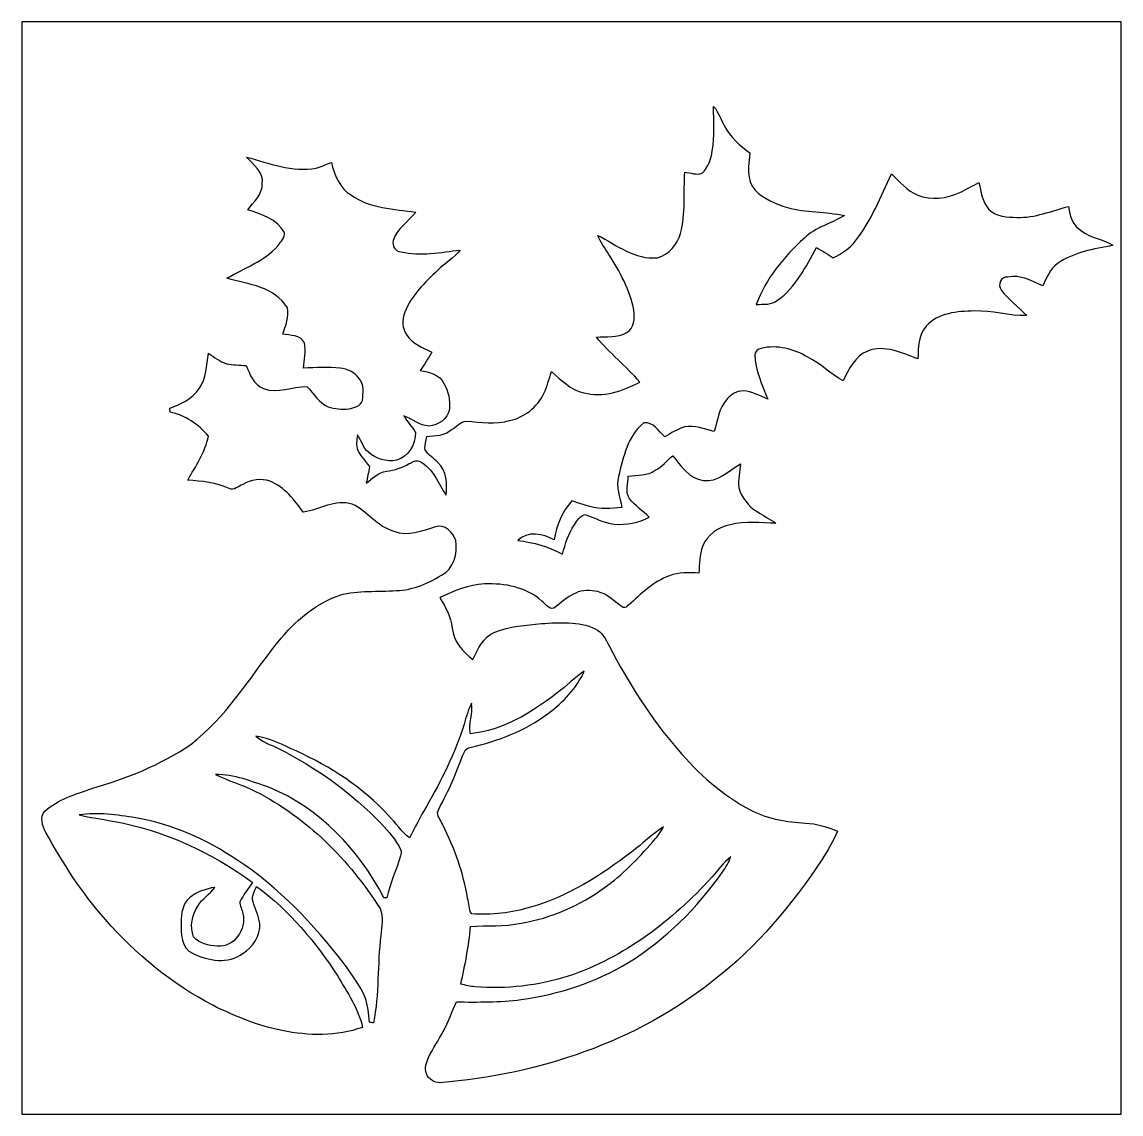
# Model space of a CAD drawing. Header units: centimetres. Extents: x -16.8 to 16.8, y -16.7 to 16.7.
import ezdxf

# ---------------------------------------------------------------- set-up
doc = ezdxf.new("R2010")
doc.units = ezdxf.units.CM
doc.header["$MEASUREMENT"] = 0
doc.layers.add('Layer 1', color=7, linetype='Continuous')

msp = doc.modelspace()

# ---------------------------------------------------------------- linework, layer by layer
at = {"layer": 'Layer 1', "color": 7}
for points, knots in [([(-16.77458, 16.66875), (-16.77458, 16.66875), (16.77458, 16.66875), (16.77458, 16.66875), (16.77458, 16.66875), (16.77458, 16.66875), (16.77458, -16.66875), (16.77458, -16.66875), (16.77458, -16.66875), (16.77458, -16.66875), (-16.77458, -16.66875), (-16.77458, -16.66875), (-16.77458, -16.66875), (-16.77458, -16.66875), (-16.77458, 16.66875), (-16.77458, 16.66875), (-16.77458, 16.66875), (-16.77458, 16.66875), (-16.77458, 16.66875), (-16.77458, 16.66875)], [0, 0, 0, 0, 0.16666667, 0.16666667, 0.16666667, 0.16666667, 0.33333333, 0.33333333, 0.33333333, 0.33333333, 0.5, 0.5, 0.5, 0.5, 0.66666667, 0.66666667, 0.66666667, 0.66666667, 1, 1, 1, 1]), ([(4.33881, 14.08994), (4.32964, 13.6398), (4.37974, 13.18472), (4.29789, 12.73881), (4.29789, 12.73881), (4.26297, 12.49045), (4.17759, 12.23539), (3.9938, 12.05689), (3.9938, 12.05689), (3.82588, 11.97892), (3.63149, 12.07206), (3.45687, 12.08476), (3.45687, 12.08476), (3.41842, 11.46246), (3.48932, 10.82604), (3.33093, 10.21574), (3.33093, 10.21574), (3.23039, 9.87884), (2.98097, 9.55957), (2.62749, 9.47349), (2.62749, 9.47349), (1.94098, 9.39729), (1.3776, 9.85591), (0.80821, 10.15436), (0.80821, 10.15436), (0.87912, 9.94057), (1.02517, 9.76489), (1.14088, 9.57439), (1.14088, 9.57439), (1.47814, 9.0491), (1.78012, 8.48713), (1.90712, 7.87047), (1.90712, 7.87047), (1.93428, 7.63482), (1.92088, 7.30497), (1.67358, 7.18256), (1.67358, 7.18256), (1.40194, 7.00722), (1.06221, 7.08484), (0.76024, 7.04638), (0.76024, 7.04638), (1.16558, 6.55532), (1.67146, 6.15632), (2.0888, 5.67514), (2.0888, 5.67514), (1.56104, 5.40949), (0.96873, 5.18795), (0.37147, 5.35023), (0.37147, 5.35023), (-0.02716, 5.4356), (-0.31291, 5.74075), (-0.6096, 5.99475), (-0.6096, 5.99475), (-0.68333, 5.76933), (-0.74683, 5.53932), (-0.84314, 5.32201), (-0.84314, 5.32201), (-1.04528, 4.91137), (-1.43792, 4.59493), (-1.88771, 4.5018), (-1.88771, 4.5018), (-2.31704, 4.36527), (-2.76825, 4.45805), (-3.2064, 4.48098), (-3.2064, 4.48098), (-3.38878, 4.47816), (-3.51049, 4.30848), (-3.65972, 4.22628), (-3.65972, 4.22628), (-3.86644, 4.03966), (-4.15819, 4.03825), (-4.41819, 4.01461), (-4.41819, 4.01461), (-4.43548, 3.8795), (-4.49016, 3.74015), (-4.46793, 3.60398), (-4.46793, 3.60398), (-4.37797, 3.44311), (-4.20053, 3.35668), (-4.07811, 3.22368), (-4.07811, 3.22368), (-3.80012, 2.97533), (-3.79518, 2.56364), (-3.82588, 2.21897), (-3.82588, 2.21897), (-4.07635, 2.58269), (-4.21816, 3.05435), (-4.64679, 3.25826), (-4.64679, 3.25826), (-4.75156, 3.31717), (-4.85775, 3.21945), (-4.95229, 3.18594), (-4.95229, 3.18594), (-5.16749, 3.0674), (-5.40032, 2.98133), (-5.64621, 2.95593), (-5.64621, 2.95593), (-5.8928, 2.91712), (-6.0773, 2.73614), (-6.26428, 2.58727), (-6.26428, 2.58727), (-6.23429, 2.76013), (-6.19407, 2.93053), (-6.16303, 3.10268), (-6.16303, 3.10268), (-6.29814, 3.25614), (-6.43361, 3.41242), (-6.52674, 3.59586), (-6.52674, 3.59586), (-6.58142, 3.74756), (-6.55355, 3.90701), (-6.53556, 4.06153), (-6.53556, 4.06153), (-6.41103, 3.89396), (-6.36799, 3.67136), (-6.20042, 3.53589), (-6.20042, 3.53589), (-5.97288, 3.32775), (-5.64409, 3.23039), (-5.34, 3.29142), (-5.34, 3.29142), (-4.97523, 3.38314), (-4.76109, 3.77931), (-4.76179, 4.13597), (-4.76179, 4.13597), (-4.85458, 4.32364), (-5.02532, 4.46123), (-5.12022, 4.64891), (-5.12022, 4.64891), (-4.86198, 4.54907), (-4.64079, 4.34975), (-4.35434, 4.33141), (-4.35434, 4.33141), (-4.06718, 4.35575), (-3.76978, 4.55013), (-3.72251, 4.85105), (-3.72251, 4.85105), (-3.70628, 5.11951), (-3.74826, 5.39926), (-3.89819, 5.62751), (-3.89819, 5.62751), (-4.01708, 5.9055), (-4.34411, 5.99581), (-4.61716, 6.02686), (-4.61716, 6.02686), (-4.49933, 6.21312), (-4.37127, 6.39374), (-4.26649, 6.58812), (-4.26649, 6.58812), (-4.53919, 6.72677), (-4.84823, 6.84389), (-5.02532, 7.10953), (-5.02532, 7.10953), (-5.17948, 7.30779), (-5.17102, 7.58155), (-5.08882, 7.80697), (-5.08882, 7.80697), (-4.88174, 8.32273), (-4.48169, 8.72102), (-4.08093, 9.09038), (-4.08093, 9.09038), (-3.86186, 9.30592), (-3.59057, 9.46432), (-3.39725, 9.70633), (-3.39725, 9.70633), (-3.99415, 9.63824), (-4.60657, 9.51512), (-5.20347, 9.65271), (-5.20347, 9.65271), (-5.37951, 9.65059), (-5.48181, 9.83897), (-5.44618, 9.99525), (-5.44618, 9.99525), (-5.33012, 10.36249), (-4.97911, 10.57028), (-4.75403, 10.86414), (-4.75403, 10.86414), (-5.42184, 10.95163), (-6.14751, 10.97668), (-6.71759, 11.38132), (-6.71759, 11.38132), (-7.07919, 11.58346), (-7.23724, 12.00009), (-7.33002, 12.38179), (-7.33002, 12.38179), (-7.48559, 12.32747), (-7.63129, 12.24633), (-7.7918, 12.20611), (-7.7918, 12.20611), (-8.52488, 12.0844), (-9.22549, 12.34581), (-9.91588, 12.54619), (-9.91588, 12.54619), (-9.71691, 12.3063), (-9.38565, 12.09075), (-9.43822, 11.73057), (-9.43822, 11.73057), (-9.4294, 11.40248), (-9.70245, 11.17917), (-9.87707, 10.93223), (-9.87707, 10.93223), (-9.45938, 10.80135), (-8.99583, 10.64472), (-8.76194, 10.24431), (-8.76194, 10.24431), (-8.73831, 10.07569), (-8.87765, 9.96668), (-8.95879, 9.84179), (-8.95879, 9.84179), (-9.37225, 9.36237), (-9.99137, 9.16129), (-10.51878, 8.84379), (-10.51878, 8.84379), (-9.8619, 8.66281), (-9.05969, 8.58767), (-8.67234, 7.9442), (-8.67234, 7.9442), (-8.61801, 7.66621), (-8.72208, 7.39669), (-8.81556, 7.14093), (-8.81556, 7.14093), (-8.58838, 7.09013), (-8.26876, 7.12611), (-8.15481, 6.87458), (-8.15481, 6.87458), (-8.09131, 6.62164), (-8.17351, 6.356), (-8.17809, 6.09776), (-8.17809, 6.09776), (-7.80556, 6.11928), (-7.43056, 6.13939), (-7.05873, 6.09847), (-7.05873, 6.09847), (-6.83507, 6.08048), (-6.62199, 5.97147), (-6.48688, 5.79085), (-6.48688, 5.79085), (-6.31931, 5.6074), (-6.35917, 5.33541), (-6.3821, 5.11104), (-6.3821, 5.11104), (-6.43043, 4.93324), (-6.64774, 4.88915), (-6.8012, 4.85951), (-6.8012, 4.85951), (-7.01005, 4.84011), (-7.22842, 4.84823), (-7.42703, 4.91984), (-7.42703, 4.91984), (-7.70961, 5.05001), (-7.86871, 5.32589), (-8.07896, 5.53755), (-8.07896, 5.53755), (-8.51923, 5.56119), (-8.96832, 5.29519), (-9.40223, 5.48393), (-9.40223, 5.48393), (-9.71091, 5.58694), (-9.81181, 5.91397), (-9.93563, 6.17996), (-9.93563, 6.17996), (-10.13389, 6.19301), (-10.33392, 6.19619), (-10.52971, 6.23429), (-10.52971, 6.23429), (-10.73961, 6.29179), (-10.90366, 6.44207), (-11.08498, 6.55461), (-11.08498, 6.55461), (-11.15095, 6.19266), (-11.12943, 5.78026), (-11.36826, 5.47688), (-11.36826, 5.47688), (-11.56794, 5.15832), (-11.92177, 5.00768), (-12.25903, 4.88174), (-12.25903, 4.88174), (-12.25762, 4.84188), (-12.25621, 4.80201), (-12.25479, 4.76179), (-12.25479, 4.76179), (-11.79371, 4.65808), (-11.38061, 4.39173), (-11.08287, 4.02625), (-11.08287, 4.02625), (-11.17988, 3.53095), (-11.47269, 3.11115), (-11.71399, 2.67829), (-11.71399, 2.67829), (-11.28536, 2.65395), (-10.84651, 2.61161), (-10.45457, 2.42217), (-10.45457, 2.42217), (-10.30323, 2.35409), (-10.1667, 2.50613), (-10.03229, 2.54988), (-10.03229, 2.54988), (-9.7857, 2.6991), (-9.47808, 2.73967), (-9.20291, 2.64901), (-9.20291, 2.64901), (-8.75806, 2.47086), (-8.46032, 2.0761), (-8.18656, 1.70215), (-8.18656, 1.70215), (-7.68879, 1.78788), (-7.20937, 2.10785), (-6.69255, 1.94874), (-6.69255, 1.94874), (-6.22653, 1.73355), (-5.92702, 1.24919), (-5.41338, 1.11513), (-5.41338, 1.11513), (-4.99428, 0.94051), (-4.55824, 1.13101), (-4.15537, 1.25836), (-4.15537, 1.25836), (-3.87103, 1.35608), (-3.6195, 1.0855), (-3.53095, 0.84208), (-3.53095, 0.84208), (-3.47733, 0.45403), (-3.58493, -0.03457), (-3.97298, -0.22225), (-3.97298, -0.22225), (-4.41466, -0.49989), (-4.9209, -0.70062), (-5.45042, -0.69286), (-5.45042, -0.69286), (-6.02509, -0.73766), (-6.6234, -0.65934), (-7.17374, -0.86854), (-7.17374, -0.86854), (-7.94032, -1.1557), (-8.55839, -1.73884), (-9.05334, -2.37631), (-9.05334, -2.37631), (-9.85802, -3.41665), (-10.56569, -4.56812), (-11.61874, -5.38445), (-11.61874, -5.38445), (-12.53808, -6.00745), (-13.58159, -6.42761), (-14.64557, -6.73312), (-14.64557, -6.73312), (-15.14087, -6.90986), (-15.67462, -7.05908), (-16.07256, -7.42068), (-16.07256, -7.42068), (-16.24083, -7.60624), (-16.1477, -7.87647), (-16.0468, -8.07261), (-16.0468, -8.07261), (-15.5261, -9.01382), (-14.9412, -9.92681), (-14.22788, -10.73503), (-14.22788, -10.73503), (-13.29937, -11.78877), (-12.198, -12.70176), (-10.94846, -13.34946), (-10.94846, -13.34946), (-10.27536, -13.68531), (-9.57439, -13.97847), (-8.83214, -14.12099), (-8.83214, -14.12099), (-8.02464, -14.28785), (-7.16456, -14.30196), (-6.37963, -14.02433), (-6.37963, -14.02433), (-6.50169, -13.44895), (-6.8393, -12.95859), (-7.13599, -12.46293), (-7.13599, -12.46293), (-7.80027, -11.42189), (-8.61589, -10.46127), (-9.61143, -9.72326), (-9.61143, -9.72326), (-9.67176, -9.87072), (-9.78006, -10.01713), (-9.72114, -10.18611), (-9.72114, -10.18611), (-9.65588, -10.408), (-9.55181, -10.61896), (-9.5123, -10.84897), (-9.5123, -10.84897), (-9.49678, -11.2208), (-9.72291, -11.57711), (-10.03441, -11.76796), (-10.03441, -11.76796), (-10.47468, -12.09463), (-11.09521, -12.00115), (-11.55312, -11.76479), (-11.55312, -11.76479), (-11.9313, -11.61415), (-11.92177, -11.14707), (-11.9126, -10.81158), (-11.9126, -10.81158), (-11.92918, -10.54629), (-11.86462, -10.25419), (-11.66142, -10.06934), (-11.66142, -10.06934), (-11.44023, -9.89154), (-11.16471, -9.78958), (-10.88531, -9.74937), (-10.88531, -9.74937), (-11.04018, -9.95751), (-11.27513, -10.09403), (-11.40883, -10.32051), (-11.40883, -10.32051), (-11.59263, -10.58792), (-11.64943, -10.95304), (-11.54113, -11.25961), (-11.54113, -11.25961), (-11.36156, -11.46492), (-11.07405, -11.53266), (-10.81229, -11.54501), (-10.81229, -11.54501), (-10.30252, -11.59827), (-9.90918, -11.01901), (-10.03229, -10.54947), (-10.03229, -10.54947), (-10.0517, -10.42599), (-10.12613, -10.31487), (-10.12684, -10.18822), (-10.12684, -10.18822), (-10.01571, -9.97867), (-9.86719, -9.79346), (-9.73737, -9.59626), (-9.73737, -9.59626), (-11.00208, -8.67269), (-12.46082, -8.00171), (-14.00669, -7.72619), (-14.00669, -7.72619), (-14.34747, -7.66339), (-14.69284, -7.62282), (-15.02833, -7.53569), (-15.02833, -7.53569), (-14.45366, -7.45525), (-13.87263, -7.53428), (-13.30396, -7.62564), (-13.30396, -7.62564), (-12.192, -7.81085), (-11.14601, -8.28393), (-10.21327, -8.90834), (-10.21327, -8.90834), (-8.93198, -9.74901), (-7.86518, -10.87508), (-6.93914, -12.08722), (-6.93914, -12.08722), (-6.70772, -12.41531), (-6.44984, -12.73387), (-6.30167, -13.11134), (-6.30167, -13.11134), (-6.20642, -13.35158), (-6.18808, -13.61158), (-6.1662, -13.86699), (-6.1662, -13.86699), (-6.12634, -13.87263), (-6.08648, -13.87898), (-6.04661, -13.88533), (-6.04661, -13.88533), (-5.86034, -13.00762), (-5.9376, -12.1031), (-5.81731, -11.21763), (-5.81731, -11.21763), (-5.80496, -10.94987), (-5.71959, -10.65107), (-5.84553, -10.39707), (-5.84553, -10.39707), (-6.78074, -8.91117), (-8.07226, -7.6267), (-9.64212, -6.82166), (-9.64212, -6.82166), (-10.03794, -6.61952), (-10.47221, -6.50593), (-10.86697, -6.30273), (-10.86697, -6.30273), (-10.30005, -6.2992), (-9.76418, -6.51439), (-9.23608, -6.69572), (-9.23608, -6.69572), (-7.6902, -7.32084), (-6.48441, -8.60919), (-5.72735, -10.07075), (-5.72735, -10.07075), (-5.70442, -10.07039), (-5.6582, -10.06934), (-5.63527, -10.06898), (-5.63527, -10.06898), (-5.53473, -9.63048), (-5.35199, -9.21844), (-5.21688, -8.79087), (-5.21688, -8.79087), (-5.20136, -8.72666), (-5.17737, -8.65399), (-5.21617, -8.59261), (-5.21617, -8.59261), (-5.36011, -8.29874), (-5.58059, -8.05004), (-5.80108, -7.81191), (-5.80108, -7.81191), (-6.71019, -6.86611), (-7.79004, -6.08824), (-8.96408, -5.50439), (-8.96408, -5.50439), (-9.19163, -5.39044), (-9.4421, -5.31036), (-9.63189, -5.13397), (-9.63189, -5.13397), (-9.19727, -5.201), (-8.80357, -5.4102), (-8.40352, -5.5813), (-8.40352, -5.5813), (-7.35683, -6.06496), (-6.36411, -6.70207), (-5.58341, -7.55932), (-5.58341, -7.55932), (-5.35905, -7.77416), (-5.19748, -8.05321), (-4.9463, -8.24054), (-4.9463, -8.24054), (-4.77379, -7.92162), (-4.61998, -7.59284), (-4.43018, -7.2838), (-4.43018, -7.2838), (-3.97369, -6.48264), (-3.54753, -5.65538), (-3.28048, -4.76956), (-3.28048, -4.76956), (-3.2131, -4.55224), (-3.15595, -4.33035), (-3.04906, -4.12821), (-3.04906, -4.12821), (-2.99614, -4.43971), (-3.15807, -4.75544), (-3.08645, -5.05989), (-3.08645, -5.05989), (-2.0955, -4.96323), (-1.21885, -4.41466), (-0.44626, -3.82305), (-0.44626, -3.82305), (-0.16545, -3.60221), (0.09243, -3.3528), (0.38876, -3.15172), (0.38876, -3.15172), (0.15099, -3.67383), (-0.25682, -4.09857), (-0.71014, -4.44077), (-0.71014, -4.44077), (-1.41146, -4.96535), (-2.24614, -5.28285), (-3.09351, -5.4797), (-3.09351, -5.4797), (-3.15842, -5.49734), (-3.2325, -5.52203), (-3.26073, -5.58976), (-3.26073, -5.58976), (-3.41559, -5.92596), (-3.52178, -6.28262), (-3.68053, -6.61776), (-3.68053, -6.61776), (-3.80436, -6.90704), (-3.97404, -7.1755), (-4.09258, -7.46689), (-4.09258, -7.46689), (-4.07353, -7.61224), (-3.97651, -7.73324), (-3.91654, -7.86483), (-3.91654, -7.86483), (-3.57188, -8.56439), (-3.29777, -9.30557), (-3.17147, -10.0778), (-3.17147, -10.0778), (-3.12244, -10.23267), (-3.14889, -10.42423), (-3.04553, -10.55934), (-3.04553, -10.55934), (-2.44299, -10.59427), (-1.82986, -10.53571), (-1.2513, -10.3572), (-1.2513, -10.3572), (-0.1143, -10.03229), (0.89782, -9.38636), (1.8288, -8.67339), (1.8288, -8.67339), (2.16147, -8.42469), (2.45428, -8.12306), (2.80882, -7.90363), (2.80882, -7.90363), (2.72309, -8.07473), (2.60033, -8.2229), (2.47474, -8.36648), (2.47474, -8.36648), (2.02636, -8.86954), (1.56351, -9.37048), (1.00365, -9.75219), (1.00365, -9.75219), (0.25929, -10.31205), (-0.62018, -10.68811), (-1.53882, -10.84086), (-1.53882, -10.84086), (-2.04541, -10.95128), (-2.56681, -10.90754), (-3.0801, -10.94599), (-3.0801, -10.94599), (-3.13902, -11.5376), (-3.24379, -12.12321), (-3.37785, -12.70212), (-3.37785, -12.70212), (-3.23603, -12.73916), (-3.09245, -12.77091), (-2.94605, -12.78714), (-2.94605, -12.78714), (-1.98826, -12.86334), (-1.01635, -12.74939), (-0.09984, -12.46046), (-0.09984, -12.46046), (1.61184, -11.8939), (3.08504, -10.76078), (4.28519, -9.43575), (4.28519, -9.43575), (4.47499, -9.22867), (4.63409, -8.98913), (4.86092, -8.81909), (4.86092, -8.81909), (4.80624, -8.99266), (4.70217, -9.14259), (4.59987, -9.29111), (4.59987, -9.29111), (3.83928, -10.38331), (2.87267, -11.33828), (1.73955, -12.04136), (1.73955, -12.04136), (0.74542, -12.65026), (-0.38347, -13.01432), (-1.53423, -13.17625), (-1.53423, -13.17625), (-2.1911, -13.25951), (-2.85433, -13.25069), (-3.51473, -13.24716), (-3.51473, -13.24716), (-3.65196, -13.54455), (-3.75567, -13.85746), (-3.91372, -14.14568), (-3.91372, -14.14568), (-4.05448, -14.4145), (-4.23439, -14.6625), (-4.36174, -14.93838), (-4.36174, -14.93838), (-4.42172, -15.09324), (-4.49474, -15.26822), (-4.42807, -15.43226), (-4.42807, -15.43226), (-4.37162, -15.60477), (-4.18536, -15.71907), (-4.0072, -15.71343), (-4.0072, -15.71343), (-1.00648, -15.47001), (1.98755, -14.47059), (4.35645, -12.57688), (4.35645, -12.57688), (5.65221, -11.55524), (6.74017, -10.28806), (7.63729, -8.90764), (7.63729, -8.90764), (7.81473, -8.62683), (7.99183, -8.34319), (8.11918, -8.03522), (8.11918, -8.03522), (7.80732, -7.90504), (7.48136, -7.80415), (7.14234, -7.78475), (7.14234, -7.78475), (6.57049, -7.75652), (5.99405, -7.65669), (5.47899, -7.39669), (5.47899, -7.39669), (4.6101, -6.94796), (3.87703, -6.27874), (3.24379, -5.54143), (3.24379, -5.54143), (2.41229, -4.58329), (1.73673, -3.50132), (1.14864, -2.37984), (1.14864, -2.37984), (1.04352, -2.18123), (0.93627, -1.95686), (0.72214, -1.85526), (0.72214, -1.85526), (0.21484, -1.61325), (-0.37112, -1.66546), (-0.9144, -1.6958), (-0.9144, -1.6958), (-1.39383, -1.7526), (-1.89089, -1.77377), (-2.34139, -1.9625), (-2.34139, -1.9625), (-2.69981, -2.10185), (-2.85327, -2.47121), (-3.01131, -2.78941), (-3.01131, -2.78941), (-3.32281, -2.55834), (-3.60856, -2.23908), (-3.63855, -1.83374), (-3.63855, -1.83374), (-3.68194, -1.4919), (-3.8414, -1.18851), (-4.02131, -0.90099), (-4.02131, -0.90099), (-3.58987, -0.69956), (-3.13831, -0.5207), (-2.65889, -0.48295), (-2.65889, -0.48295), (-2.04258, -0.46743), (-1.37266, -0.57679), (-0.90664, -1.01318), (-0.90664, -1.01318), (-0.78669, -1.08832), (-0.70697, -1.27847), (-0.53587, -1.22238), (-0.53587, -1.22238), (-0.31433, -1.06892), (-0.12488, -0.86713), (0.12841, -0.76341), (0.12841, -0.76341), (0.33479, -0.65793), (0.57679, -0.68121), (0.79763, -0.71896), (0.79763, -0.71896), (1.10631, -0.79058), (1.32151, -1.04105), (1.57903, -1.20544), (1.57903, -1.20544), (1.64077, -1.23014), (1.69157, -1.17122), (1.73708, -1.13877), (1.73708, -1.13877), (2.11526, -0.79234), (2.49767, -0.42051), (2.98662, -0.23566), (2.98662, -0.23566), (3.27166, -0.12065), (3.58881, -0.14993), (3.88832, -0.15416), (3.88832, -0.15416), (3.90631, 0.11818), (3.90631, 0.39793), (3.9945, 0.65864), (3.9945, 0.65864), (4.13985, 1.01106), (4.48169, 1.25271), (4.85034, 1.3208), (4.85034, 1.3208), (5.30437, 1.45591), (5.77779, 1.35749), (6.24134, 1.36948), (6.24134, 1.36948), (6.05649, 1.49613), (5.8547, 1.59667), (5.66843, 1.72085), (5.66843, 1.72085), (5.39856, 1.88419), (5.18971, 2.15194), (5.10575, 2.45604), (5.10575, 2.45604), (5.08353, 2.69875), (5.12974, 2.94146), (5.15973, 3.18206), (5.15973, 3.18206), (4.78966, 2.9845), (4.48134, 2.60068), (4.01779, 2.67582), (4.01779, 2.67582), (3.59022, 2.72697), (3.33516, 3.11785), (3.09174, 3.42759), (3.09174, 3.42759), (2.915, 3.27731), (2.76401, 3.09386), (2.55588, 2.98344), (2.55588, 2.98344), (2.31775, 2.81199), (2.0126, 2.8388), (1.73461, 2.80776), (1.73461, 2.80776), (1.72967, 2.58445), (1.62877, 2.3241), (1.76953, 2.12266), (1.76953, 2.12266), (1.93816, 1.90041), (2.17487, 1.74343), (2.37455, 1.55152), (2.37455, 1.55152), (2.05176, 1.37336), (1.66793, 1.31128), (1.30316, 1.33879), (1.30316, 1.33879), (0.9839, 1.36525), (0.70979, 1.54834), (0.40711, 1.62842), (0.40711, 1.62842), (0.25224, 1.60055), (0.17216, 1.43757), (0.0889, 1.32221), (0.0889, 1.32221), (-0.10054, 1.05481), (-0.1845, 0.73343), (-0.27728, 0.42404), (-0.27728, 0.42404), (-0.69956, 0.6537), (-1.16381, 0.78599), (-1.64077, 0.83714), (-1.64077, 0.83714), (-1.34479, 1.14406), (-0.86572, 1.04599), (-0.53058, 0.86113), (-0.53058, 0.86113), (-0.4639, 1.29963), (-0.29034, 1.71873), (0.0127, 2.04752), (0.0127, 2.04752), (0.19509, 1.99249), (0.37394, 1.92617), (0.55774, 1.8729), (0.55774, 1.8729), (0.87665, 1.77306), (1.21285, 1.82986), (1.53952, 1.84714), (1.53952, 1.84714), (1.47884, 2.15865), (1.34549, 2.47403), (1.43581, 2.79365), (1.43581, 2.79365), (1.58256, 3.37503), (1.70921, 4.03931), (2.20839, 4.42948), (2.20839, 4.42948), (2.50437, 4.47534), (2.65501, 4.17301), (2.84586, 4.00614), (2.84586, 4.00614), (3.042, 4.11586), (3.23533, 4.24039), (3.45193, 4.30671), (3.45193, 4.30671), (3.76308, 4.35786), (4.06188, 4.24462), (4.35857, 4.17089), (4.35857, 4.17089), (4.46828, 4.50779), (4.49227, 4.89373), (4.75333, 5.16043), (4.75333, 5.16043), (4.8701, 5.31248), (5.05319, 5.39044), (5.24051, 5.41091), (5.24051, 5.41091), (5.51039, 5.38974), (5.74287, 5.24827), (5.99017, 5.15479), (5.99017, 5.15479), (5.81413, 5.59082), (5.61446, 6.0325), (5.59647, 6.51016), (5.59647, 6.51016), (5.59576, 6.61317), (5.70089, 6.67597), (5.78802, 6.70278), (5.78802, 6.70278), (6.27627, 6.82484), (6.78991, 6.68726), (7.21325, 6.43608), (7.21325, 6.43608), (7.60448, 6.2417), (7.91351, 5.92384), (8.29098, 5.70936), (8.29098, 5.70936), (8.46631, 6.06425), (8.64447, 6.46889), (9.04275, 6.62305), (9.04275, 6.62305), (9.55675, 6.8326), (10.09227, 6.55849), (10.57381, 6.38316), (10.57381, 6.38316), (10.58474, 6.72571), (10.58298, 7.11024), (10.82252, 7.38223), (10.82252, 7.38223), (11.19223, 7.78933), (11.78101, 7.83696), (12.29431, 7.84648), (12.29431, 7.84648), (12.83406, 7.86095), (13.35934, 7.69338), (13.89874, 7.70326), (13.89874, 7.70326), (13.64051, 7.9689), (13.33676, 8.19397), (13.11416, 8.49312), (13.11416, 8.49312), (13.00304, 8.64094), (13.10569, 8.90693), (13.3156, 8.87659), (13.3156, 8.87659), (13.7033, 8.97255), (14.04937, 8.75453), (14.39016, 8.6106), (14.39016, 8.6106), (14.50093, 8.85966), (14.60429, 9.13024), (14.83607, 9.29358), (14.83607, 9.29358), (15.33313, 9.64389), (15.94661, 9.73208), (16.52729, 9.85132), (16.52729, 9.85132), (16.23766, 10.05099), (15.8563, 10.06157), (15.57761, 10.287), (15.57761, 10.287), (15.30562, 10.43764), (15.19802, 10.74349), (15.17474, 11.03595), (15.17474, 11.03595), (14.65474, 10.90613), (14.14533, 10.6807), (13.59923, 10.70434), (13.59923, 10.70434), (13.30607, 10.7128), (12.96141, 10.71386), (12.7441, 10.94493), (12.7441, 10.94493), (12.53455, 11.16648), (12.50703, 11.48609), (12.43647, 11.76726), (12.43647, 11.76726), (12.23962, 11.66954), (12.05054, 11.557), (11.85263, 11.4614), (11.85263, 11.4614), (11.45575, 11.27407), (10.98479, 11.22715), (10.56957, 11.38167), (10.56957, 11.38167), (10.24467, 11.51502), (10.01924, 11.79971), (9.76559, 12.02937), (9.76559, 12.02937), (9.43927, 11.33052), (9.15106, 10.60238), (8.67304, 9.98926), (8.67304, 9.98926), (8.49736, 9.75466), (8.24794, 9.59697), (7.99147, 9.46538), (7.99147, 9.46538), (7.82355, 9.5758), (7.65387, 9.68446), (7.47748, 9.77971), (7.47748, 9.77971), (7.15645, 9.19551), (6.84248, 8.57603), (6.2932, 8.17174), (6.2932, 8.17174), (6.10941, 8.02499), (5.86105, 8.06027), (5.64092, 8.04192), (5.64092, 8.04192), (5.9309, 8.83532), (6.48864, 9.50948), (7.10777, 10.07322), (7.10777, 10.07322), (7.45807, 10.40342), (7.93432, 10.51877), (8.33579, 10.7636), (8.33579, 10.7636), (7.75829, 10.87896), (7.15927, 10.84756), (6.58883, 11.00208), (6.58883, 11.00208), (6.23499, 11.11356), (5.86952, 11.26314), (5.60564, 11.53231), (5.60564, 11.53231), (5.32694, 11.84628), (5.39962, 12.29184), (5.4483, 12.67284), (5.4483, 12.67284), (5.13292, 12.88309), (4.85387, 13.15685), (4.6736, 13.49234), (4.6736, 13.49234), (4.55436, 13.68742), (4.49298, 13.91638), (4.33881, 14.08994)], [0, 0, 0, 0, 0.004, 0.004, 0.004, 0.004, 0.008, 0.008, 0.008, 0.008, 0.012, 0.012, 0.012, 0.012, 0.016, 0.016, 0.016, 0.016, 0.02, 0.02, 0.02, 0.02, 0.024, 0.024, 0.024, 0.024, 0.028, 0.028, 0.028, 0.028, 0.032, 0.032, 0.032, 0.032, 0.036, 0.036, 0.036, 0.036, 0.04, 0.04, 0.04, 0.04, 0.044, 0.044, 0.044, 0.044, 0.048, 0.048, 0.048, 0.048, 0.052, 0.052, 0.052, 0.052, 0.056, 0.056, 0.056, 0.056, 0.06, 0.06, 0.06, 0.06, 0.064, 0.064, 0.064, 0.064, 0.068, 0.068, 0.068, 0.068, 0.072, 0.072, 0.072, 0.072, 0.076, 0.076, 0.076, 0.076, 0.08, 0.08, 0.08, 0.08, 0.084, 0.084, 0.084, 0.084, 0.088, 0.088, 0.088, 0.088, 0.092, 0.092, 0.092, 0.092, 0.096, 0.096, 0.096, 0.096, 0.1, 0.1, 0.1, 0.1, 0.104, 0.104, 0.104, 0.104, 0.108, 0.108, 0.108, 0.108, 0.112, 0.112, 0.112, 0.112, 0.116, 0.116, 0.116, 0.116, 0.12, 0.12, 0.12, 0.12, 0.124, 0.124, 0.124, 0.124, 0.128, 0.128, 0.128, 0.128, 0.132, 0.132, 0.132, 0.132, 0.136, 0.136, 0.136, 0.136, 0.14, 0.14, 0.14, 0.14, 0.144, 0.144, 0.144, 0.144, 0.148, 0.148, 0.148, 0.148, 0.152, 0.152, 0.152, 0.152, 0.156, 0.156, 0.156, 0.156, 0.16, 0.16, 0.16, 0.16, 0.164, 0.164, 0.164, 0.164, 0.168, 0.168, 0.168, 0.168, 0.172, 0.172, 0.172, 0.172, 0.176, 0.176, 0.176, 0.176, 0.18, 0.18, 0.18, 0.18, 0.184, 0.184, 0.184, 0.184, 0.188, 0.188, 0.188, 0.188, 0.192, 0.192, 0.192, 0.192, 0.196, 0.196, 0.196, 0.196, 0.2, 0.2, 0.2, 0.2, 0.204, 0.204, 0.204, 0.204, 0.208, 0.208, 0.208, 0.208, 0.212, 0.212, 0.212, 0.212, 0.216, 0.216, 0.216, 0.216, 0.22, 0.22, 0.22, 0.22, 0.224, 0.224, 0.224, 0.224, 0.228, 0.228, 0.228, 0.228, 0.232, 0.232, 0.232, 0.232, 0.236, 0.236, 0.236, 0.236, 0.24, 0.24, 0.24, 0.24, 0.244, 0.244, 0.244, 0.244, 0.248, 0.248, 0.248, 0.248, 0.252, 0.252, 0.252, 0.252, 0.256, 0.256, 0.256, 0.256, 0.26, 0.26, 0.26, 0.26, 0.264, 0.264, 0.264, 0.264, 0.268, 0.268, 0.268, 0.268, 0.272, 0.272, 0.272, 0.272, 0.276, 0.276, 0.276, 0.276, 0.28, 0.28, 0.28, 0.28, 0.284, 0.284, 0.284, 0.284, 0.288, 0.288, 0.288, 0.288, 0.292, 0.292, 0.292, 0.292, 0.296, 0.296, 0.296, 0.296, 0.3, 0.3, 0.3, 0.3, 0.304, 0.304, 0.304, 0.304, 0.308, 0.308, 0.308, 0.308, 0.312, 0.312, 0.312, 0.312, 0.316, 0.316, 0.316, 0.316, 0.32, 0.32, 0.32, 0.32, 0.324, 0.324, 0.324, 0.324, 0.328, 0.328, 0.328, 0.328, 0.332, 0.332, 0.332, 0.332, 0.336, 0.336, 0.336, 0.336, 0.34, 0.34, 0.34, 0.34, 0.344, 0.344, 0.344, 0.344, 0.348, 0.348, 0.348, 0.348, 0.352, 0.352, 0.352, 0.352, 0.356, 0.356, 0.356, 0.356, 0.36, 0.36, 0.36, 0.36, 0.364, 0.364, 0.364, 0.364, 0.368, 0.368, 0.368, 0.368, 0.372, 0.372, 0.372, 0.372, 0.376, 0.376, 0.376, 0.376, 0.38, 0.38, 0.38, 0.38, 0.384, 0.384, 0.384, 0.384, 0.388, 0.388, 0.388, 0.388, 0.392, 0.392, 0.392, 0.392, 0.396, 0.396, 0.396, 0.396, 0.4, 0.4, 0.4, 0.4, 0.404, 0.404, 0.404, 0.404, 0.408, 0.408, 0.408, 0.408, 0.412, 0.412, 0.412, 0.412, 0.416, 0.416, 0.416, 0.416, 0.42, 0.42, 0.42, 0.42, 0.424, 0.424, 0.424, 0.424, 0.428, 0.428, 0.428, 0.428, 0.432, 0.432, 0.432, 0.432, 0.436, 0.436, 0.436, 0.436, 0.44, 0.44, 0.44, 0.44, 0.444, 0.444, 0.444, 0.444, 0.448, 0.448, 0.448, 0.448, 0.452, 0.452, 0.452, 0.452, 0.456, 0.456, 0.456, 0.456, 0.46, 0.46, 0.46, 0.46, 0.464, 0.464, 0.464, 0.464, 0.468, 0.468, 0.468, 0.468, 0.472, 0.472, 0.472, 0.472, 0.476, 0.476, 0.476, 0.476, 0.48, 0.48, 0.48, 0.48, 0.484, 0.484, 0.484, 0.484, 0.488, 0.488, 0.488, 0.488, 0.492, 0.492, 0.492, 0.492, 0.496, 0.496, 0.496, 0.496, 0.5, 0.5, 0.5, 0.5, 0.504, 0.504, 0.504, 0.504, 0.508, 0.508, 0.508, 0.508, 0.512, 0.512, 0.512, 0.512, 0.516, 0.516, 0.516, 0.516, 0.52, 0.52, 0.52, 0.52, 0.524, 0.524, 0.524, 0.524, 0.528, 0.528, 0.528, 0.528, 0.532, 0.532, 0.532, 0.532, 0.536, 0.536, 0.536, 0.536, 0.54, 0.54, 0.54, 0.54, 0.544, 0.544, 0.544, 0.544, 0.548, 0.548, 0.548, 0.548, 0.552, 0.552, 0.552, 0.552, 0.556, 0.556, 0.556, 0.556, 0.56, 0.56, 0.56, 0.56, 0.564, 0.564, 0.564, 0.564, 0.568, 0.568, 0.568, 0.568, 0.572, 0.572, 0.572, 0.572, 0.576, 0.576, 0.576, 0.576, 0.58, 0.58, 0.58, 0.58, 0.584, 0.584, 0.584, 0.584, 0.588, 0.588, 0.588, 0.588, 0.592, 0.592, 0.592, 0.592, 0.596, 0.596, 0.596, 0.596, 0.6, 0.6, 0.6, 0.6, 0.604, 0.604, 0.604, 0.604, 0.608, 0.608, 0.608, 0.608, 0.612, 0.612, 0.612, 0.612, 0.616, 0.616, 0.616, 0.616, 0.62, 0.62, 0.62, 0.62, 0.624, 0.624, 0.624, 0.624, 0.628, 0.628, 0.628, 0.628, 0.632, 0.632, 0.632, 0.632, 0.636, 0.636, 0.636, 0.636, 0.64, 0.64, 0.64, 0.64, 0.644, 0.644, 0.644, 0.644, 0.648, 0.648, 0.648, 0.648, 0.652, 0.652, 0.652, 0.652, 0.656, 0.656, 0.656, 0.656, 0.66, 0.66, 0.66, 0.66, 0.664, 0.664, 0.664, 0.664, 0.668, 0.668, 0.668, 0.668, 0.672, 0.672, 0.672, 0.672, 0.676, 0.676, 0.676, 0.676, 0.68, 0.68, 0.68, 0.68, 0.684, 0.684, 0.684, 0.684, 0.688, 0.688, 0.688, 0.688, 0.692, 0.692, 0.692, 0.692, 0.696, 0.696, 0.696, 0.696, 0.7, 0.7, 0.7, 0.7, 0.704, 0.704, 0.704, 0.704, 0.708, 0.708, 0.708, 0.708, 0.712, 0.712, 0.712, 0.712, 0.716, 0.716, 0.716, 0.716, 0.72, 0.72, 0.72, 0.72, 0.724, 0.724, 0.724, 0.724, 0.728, 0.728, 0.728, 0.728, 0.732, 0.732, 0.732, 0.732, 0.736, 0.736, 0.736, 0.736, 0.74, 0.74, 0.74, 0.74, 0.744, 0.744, 0.744, 0.744, 0.748, 0.748, 0.748, 0.748, 0.752, 0.752, 0.752, 0.752, 0.756, 0.756, 0.756, 0.756, 0.76, 0.76, 0.76, 0.76, 0.764, 0.764, 0.764, 0.764, 0.768, 0.768, 0.768, 0.768, 0.772, 0.772, 0.772, 0.772, 0.776, 0.776, 0.776, 0.776, 0.78, 0.78, 0.78, 0.78, 0.784, 0.784, 0.784, 0.784, 0.788, 0.788, 0.788, 0.788, 0.792, 0.792, 0.792, 0.792, 0.796, 0.796, 0.796, 0.796, 0.8, 0.8, 0.8, 0.8, 0.804, 0.804, 0.804, 0.804, 0.808, 0.808, 0.808, 0.808, 0.812, 0.812, 0.812, 0.812, 0.816, 0.816, 0.816, 0.816, 0.82, 0.82, 0.82, 0.82, 0.824, 0.824, 0.824, 0.824, 0.828, 0.828, 0.828, 0.828, 0.832, 0.832, 0.832, 0.832, 0.836, 0.836, 0.836, 0.836, 0.84, 0.84, 0.84, 0.84, 0.844, 0.844, 0.844, 0.844, 0.848, 0.848, 0.848, 0.848, 0.852, 0.852, 0.852, 0.852, 0.856, 0.856, 0.856, 0.856, 0.86, 0.86, 0.86, 0.86, 0.864, 0.864, 0.864, 0.864, 0.868, 0.868, 0.868, 0.868, 0.872, 0.872, 0.872, 0.872, 0.876, 0.876, 0.876, 0.876, 0.88, 0.88, 0.88, 0.88, 0.884, 0.884, 0.884, 0.884, 0.888, 0.888, 0.888, 0.888, 0.892, 0.892, 0.892, 0.892, 0.896, 0.896, 0.896, 0.896, 0.9, 0.9, 0.9, 0.9, 0.904, 0.904, 0.904, 0.904, 0.908, 0.908, 0.908, 0.908, 0.912, 0.912, 0.912, 0.912, 0.916, 0.916, 0.916, 0.916, 0.92, 0.92, 0.92, 0.92, 0.924, 0.924, 0.924, 0.924, 0.928, 0.928, 0.928, 0.928, 0.932, 0.932, 0.932, 0.932, 0.936, 0.936, 0.936, 0.936, 0.94, 0.94, 0.94, 0.94, 0.944, 0.944, 0.944, 0.944, 0.948, 0.948, 0.948, 0.948, 0.952, 0.952, 0.952, 0.952, 0.956, 0.956, 0.956, 0.956, 0.96, 0.96, 0.96, 0.96, 0.964, 0.964, 0.964, 0.964, 0.968, 0.968, 0.968, 0.968, 0.972, 0.972, 0.972, 0.972, 0.976, 0.976, 0.976, 0.976, 0.98, 0.98, 0.98, 0.98, 0.984, 0.984, 0.984, 0.984, 0.988, 0.988, 0.988, 0.988, 0.992, 0.992, 0.992, 0.992, 1, 1, 1, 1])]:
    msp.add_open_spline(points, degree=3, knots=knots, dxfattribs=at)

doc.saveas('drawing.dxf')
